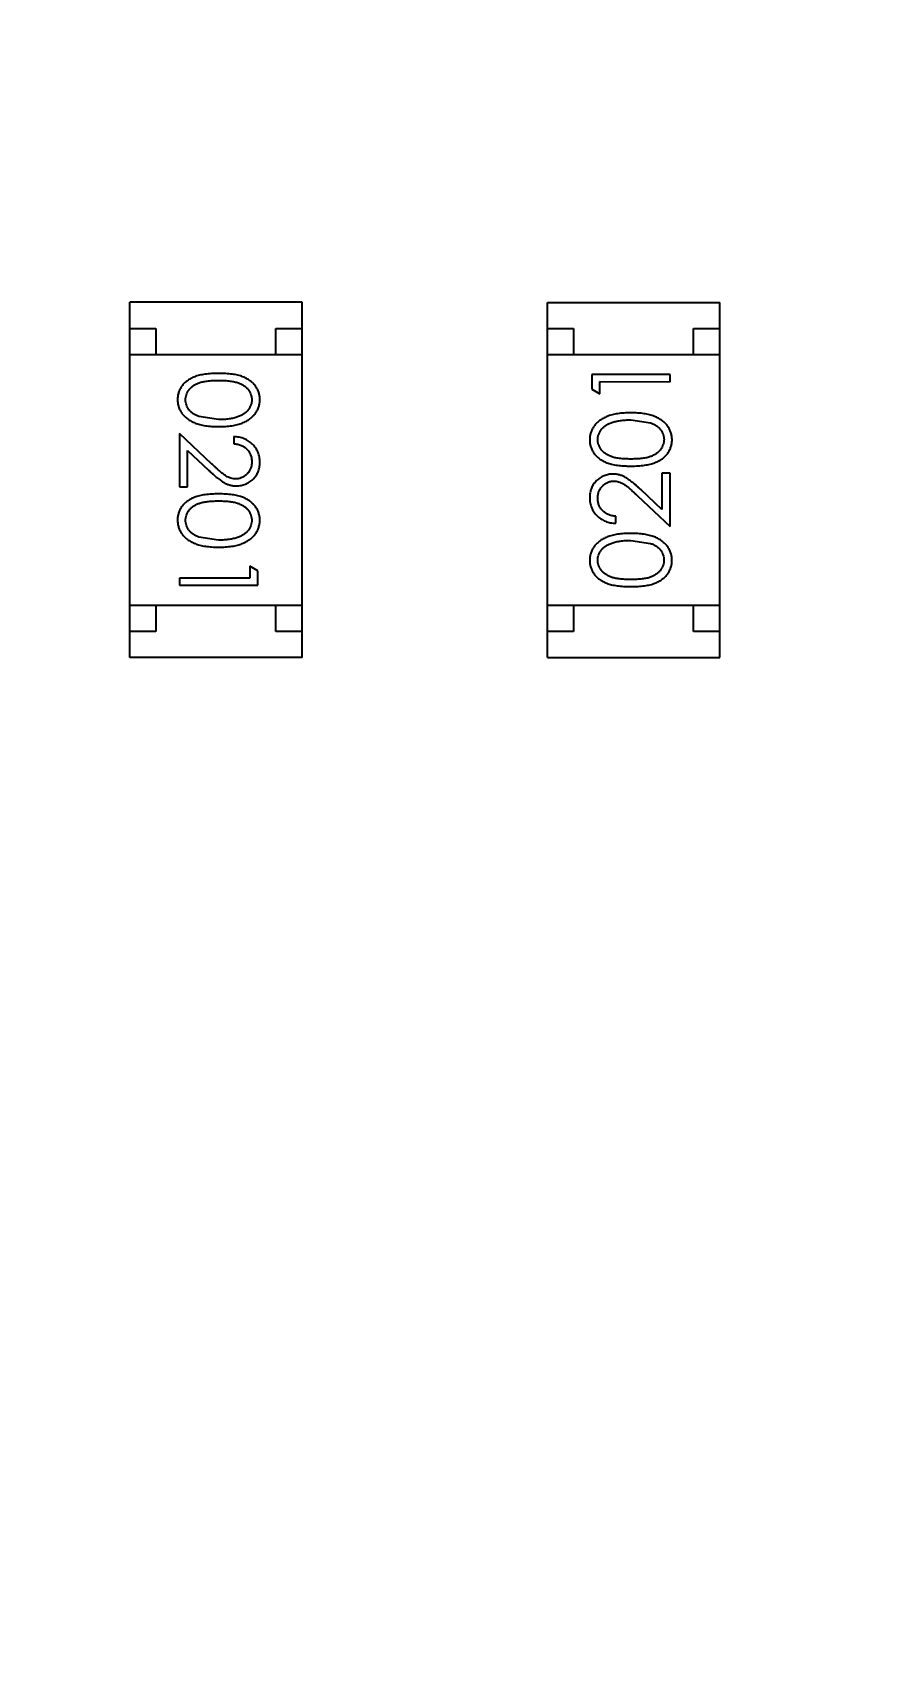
# Model space of a CAD drawing. Header units: millimetres. Extents: x 3 to 124, y -45 to 11.
# Drawn here: x 99.037 to 100.636, y -33.721 to -30.597 of the extents above; entities that cross this region are included whole.
import ezdxf

# ---------------------------------------------------------------- set-up
doc = ezdxf.new("R2010")
doc.units = ezdxf.units.MM
doc.header["$LTSCALE"] = 1.21
doc.header["$MEASUREMENT"] = 0
doc.header["$PDMODE"] = 3
doc.header["$PDSIZE"] = 0.3125
doc.layers.get('0').update_dxf_attribs({"linetype": 'CONTINUOUS'})
doc.layers.get('DEFPOINTS').update_dxf_attribs({"linetype": 'CONTINUOUS'})
doc.layers.add('Dim', color=3, linetype='CONTINUOUS', lineweight=25)
doc.styles.get("Standard").update_dxf_attribs({"font": 'txt', "width": 0.8})
doc.dimstyles.get("Standard").update_dxf_attribs({"dimtxt": 0.15625, "dimasz": 0.1875, "dimexe": 0.125, "dimexo": 0.0625, "dimgap": 0.09, "dimtad": 0, "dimtih": 1, "dimtoh": 1, "dimzin": 4, "dimdsep": 46, "dimtxsty": 'STANDARD', "dimblk": '_FILLED', "dimblk1": '_FILLED', "dimblk2": '_FILLED', "dimcen": 0.09, "dimazin": 1, "dimtp": 0.01, "dimtm": 0.01, "dimtfac": 1, "dimtofl": 0, "dimtmove": 0, "dimatfit": 3, "dimldrblk": '_FILLED', "dimfxl": 1, "dimtolj": 1, "dimtzin": 4, "dimarcsym": 0})

# ---------------------------------------------------------------- blocks, each defined once
blk = doc.blocks.new('_FILLED')
at = {"color": 0, "linetype": 'ByBlock'}
blk.add_solid([(0, 0), (-1, 0.1667), (-1, -0.1667)], dxfattribs=at)
blk = doc.blocks.new('*D28')
at = {"color": 0, "linetype": 'ByBlock', "lineweight": -2}
for p, q in [((96.0488, -29.254), (96.0488, -44.2815)), ((113.8288, -29.2572), (113.8288, -44.2815)), ((96.0488, -44.219), (103.4272, -44.219)), ((113.8288, -44.219), (106.4505, -44.219))]:
    blk.add_line(p, q, dxfattribs=at)
at = {"layer": 'DEFPOINTS', "color": 0, "linetype": 'ByBlock'}
for p in [(96.0488, -29.2228), (113.8288, -29.226)]:
    blk.add_point(p, dxfattribs=at)
at = {"color": 0, "linetype": 'ByBlock', "lineweight": -2, "rotation": 180}
blk.add_blockref('_FILLED', (96.0488, -44.219), dxfattribs=at)
at = {"color": 0, "linetype": 'ByBlock', "lineweight": -2}
blk.add_blockref('_FILLED', (113.8288, -44.219), dxfattribs=at)
at = {"color": 0, "linetype": 'ByBlock', "lineweight": -2, "insert": (104.9388, -44.219), "char_height": 1, "attachment_point": 5}
blk.add_mtext('\\A1;17.78', dxfattribs=at)

msp = doc.modelspace()

# ---------------------------------------------------------------- linework, layer by layer
at = {"color": 6, "linetype": 'Continuous'}
for p, q in [((99.2233, -31.7933), (99.2234, -31.1133)), ((99.5534, -31.1133), (99.2234, -31.1133)), ((99.5533, -31.7933), (99.5534, -31.1133)), ((100.0234, -31.7936), (100.0236, -31.1136)), ((100.0236, -31.1136), (100.3536, -31.1136)), ((100.3534, -31.7936), (100.3536, -31.1136)), ((99.2234, -31.1633), (99.2734, -31.1633)), ((99.2734, -31.1633), (99.2734, -31.2133)), ((99.5034, -31.1633), (99.5534, -31.1633)), ((99.5034, -31.2133), (99.5034, -31.1633)), ((100.0235, -31.1636), (100.0735, -31.1636)), ((100.0735, -31.1636), (100.0735, -31.2136)), ((100.3035, -31.1636), (100.3535, -31.1636)), ((100.3035, -31.2136), (100.3035, -31.1636)), ((99.2234, -31.2133), (99.5534, -31.2133)), ((100.3535, -31.2136), (100.0235, -31.2136)), ((100.1083, -31.2518), (100.1082, -31.2795)), ((100.2583, -31.2518), (100.1083, -31.2518)), ((100.1236, -31.2652), (100.2582, -31.2653)), ((100.1236, -31.2883), (100.1236, -31.2652)), ((100.2582, -31.2653), (100.2583, -31.2518)), ((100.1082, -31.2795), (100.1236, -31.2883)), ((99.3936, -31.3378), (99.3559, -31.3321)), ((99.3807, -31.4229), (99.3186, -31.3647)), ((99.3186, -31.3647), (99.3186, -31.4666)), ((100.1832, -31.3383), (100.2209, -31.344)), ((99.334, -31.3968), (99.3741, -31.4344)), ((99.334, -31.4666), (99.334, -31.3968)), ((99.4225, -31.3705), (99.4225, -31.384)), ((100.2582, -31.4403), (100.2428, -31.4403)), ((100.2428, -31.4403), (100.2428, -31.5101)), ((100.2582, -31.5422), (100.2582, -31.4403)), ((99.3186, -31.4666), (99.334, -31.4666)), ((100.1961, -31.484), (100.2582, -31.5422)), ((100.2428, -31.5101), (100.2028, -31.4725)), ((100.1544, -31.5364), (100.1544, -31.5229)), ((99.3936, -31.5686), (99.3559, -31.5629)), ((100.1832, -31.5691), (100.2209, -31.5748)), ((99.4532, -31.6417), (99.3186, -31.6416)), ((99.3186, -31.6416), (99.3186, -31.6551)), ((99.4686, -31.6274), (99.4532, -31.6186)), ((99.4532, -31.6186), (99.4532, -31.6417)), ((99.4686, -31.6551), (99.4686, -31.6274)), ((99.3186, -31.6551), (99.4686, -31.6551)), ((99.2233, -31.6933), (99.5533, -31.6933)), ((99.2733, -31.6933), (99.2733, -31.7433)), ((99.5033, -31.7433), (99.5033, -31.6933)), ((100.3535, -31.6936), (100.0235, -31.6936)), ((100.0735, -31.6936), (100.0734, -31.7436)), ((100.3034, -31.7436), (100.3035, -31.6936)), ((99.2733, -31.7433), (99.2233, -31.7433)), ((99.5533, -31.7433), (99.5033, -31.7433)), ((100.0734, -31.7436), (100.0234, -31.7436)), ((100.3534, -31.7436), (100.3034, -31.7436)), ((99.5533, -31.7933), (99.2233, -31.7933)), ((100.0234, -31.7936), (100.3534, -31.7936))]:
    msp.add_line(p, q, dxfattribs=at)
for points, knots in [([(99.3936, -31.2493), (99.3912, -31.2494), (99.3866, -31.2494), (99.3798, -31.2497), (99.3735, -31.2502), (99.3675, -31.2509), (99.362, -31.2518), (99.3568, -31.2529), (99.3521, -31.2542), (99.3478, -31.2557), (99.3438, -31.2574), (99.3401, -31.2592), (99.3366, -31.2613), (99.3334, -31.2634), (99.3304, -31.2657), (99.3277, -31.2682), (99.3252, -31.2709), (99.323, -31.2737), (99.3211, -31.2766), (99.3194, -31.2796), (99.318, -31.2827), (99.3168, -31.2859), (99.3159, -31.2892), (99.3153, -31.2925), (99.3149, -31.296), (99.3148, -31.2983), (99.3148, -31.2995)], [0, 0, 0, 0, 0.068113, 0.132564, 0.193427, 0.250218, 0.303569, 0.353576, 0.400235, 0.443586, 0.484619, 0.524292, 0.56238, 0.599049, 0.63494, 0.669782, 0.704009, 0.737842, 0.771098, 0.803896, 0.836415, 0.868639, 0.900715, 0.933378, 0.966213, 1, 1, 1, 1]), ([(99.3302, -31.2999), (99.3303, -31.2983), (99.3304, -31.295), (99.3317, -31.2901), (99.3338, -31.2854), (99.3362, -31.2816), (99.3385, -31.2788), (99.3404, -31.2767), (99.3426, -31.2748), (99.3449, -31.273), (99.3474, -31.2714), (99.3501, -31.2699), (99.353, -31.2686), (99.3561, -31.2673), (99.3595, -31.2662), (99.3633, -31.2653), (99.3674, -31.2646), (99.3719, -31.2639), (99.3768, -31.2634), (99.3821, -31.2631), (99.3878, -31.2628), (99.3917, -31.2628), (99.3937, -31.2628)], [0, 0, 0, 0, 0.060034, 0.120278, 0.182348, 0.247919, 0.281641, 0.315701, 0.350322, 0.385703, 0.421819, 0.459196, 0.497866, 0.538301, 0.58121, 0.628183, 0.679403, 0.734699, 0.794074, 0.858416, 0.927049, 1, 1, 1, 1]), ([(99.4725, -31.2995), (99.4725, -31.2983), (99.4724, -31.296), (99.472, -31.2925), (99.4714, -31.2892), (99.4704, -31.2859), (99.4693, -31.2827), (99.4678, -31.2795), (99.4661, -31.2765), (99.4641, -31.2736), (99.4619, -31.2708), (99.4595, -31.2681), (99.4568, -31.2656), (99.4538, -31.2633), (99.4506, -31.2611), (99.4472, -31.2591), (99.4435, -31.2573), (99.4395, -31.2556), (99.4352, -31.2541), (99.4305, -31.2529), (99.4254, -31.2517), (99.4198, -31.2509), (99.4139, -31.2502), (99.4075, -31.2497), (99.4007, -31.2494), (99.396, -31.2494), (99.3936, -31.2493)], [0, 0, 0, 0, 0.033742, 0.066533, 0.099153, 0.13154, 0.164087, 0.196563, 0.229707, 0.263315, 0.297504, 0.331686, 0.366482, 0.4021, 0.438958, 0.476748, 0.515985, 0.556589, 0.599519, 0.645765, 0.695487, 0.748721, 0.805687, 0.866754, 0.931405, 1, 1, 1, 1]), ([(99.3937, -31.2628), (99.3957, -31.2628), (99.3996, -31.2628), (99.4052, -31.2631), (99.4105, -31.2634), (99.4154, -31.264), (99.42, -31.2645), (99.4241, -31.2654), (99.4278, -31.2663), (99.4313, -31.2674), (99.4344, -31.2686), (99.4373, -31.27), (99.44, -31.2715), (99.4425, -31.2731), (99.4448, -31.2749), (99.4469, -31.2767), (99.4489, -31.2788), (99.4511, -31.2816), (99.4535, -31.2854), (99.4556, -31.2901), (99.4569, -31.295), (99.457, -31.2983), (99.4571, -31.3)], [0, 0, 0, 0, 0.073302, 0.142286, 0.206253, 0.266017, 0.321612, 0.372532, 0.419497, 0.462398, 0.502825, 0.541489, 0.579034, 0.615143, 0.650298, 0.684912, 0.718701, 0.752189, 0.817245, 0.879117, 0.939613, 1, 1, 1, 1]), ([(99.3148, -31.2995), (99.3148, -31.3007), (99.3149, -31.303), (99.3153, -31.3066), (99.316, -31.31), (99.3169, -31.3133), (99.3181, -31.3166), (99.3195, -31.3198), (99.3213, -31.3229), (99.3233, -31.3259), (99.3255, -31.3288), (99.3281, -31.3315), (99.3308, -31.3341), (99.3339, -31.3365), (99.3372, -31.3388), (99.3408, -31.3409), (99.3446, -31.3428), (99.3486, -31.3446), (99.353, -31.3462), (99.3578, -31.3475), (99.3628, -31.3487), (99.3683, -31.3496), (99.3741, -31.3503), (99.3803, -31.3509), (99.3868, -31.3512), (99.3913, -31.3512), (99.3936, -31.3513)], [0, 0, 0, 0, 0.033824, 0.067298, 0.10028, 0.133019, 0.165736, 0.198792, 0.232372, 0.266409, 0.301016, 0.336196, 0.371972, 0.408574, 0.446394, 0.485225, 0.525372, 0.567224, 0.611081, 0.65775, 0.70702, 0.759235, 0.814484, 0.873227, 0.934937, 1, 1, 1, 1]), ([(99.3559, -31.3321), (99.3549, -31.3317), (99.3528, -31.331), (99.3499, -31.3296), (99.3472, -31.3282), (99.3447, -31.3266), (99.3424, -31.3248), (99.3402, -31.323), (99.3383, -31.321), (99.3361, -31.3182), (99.3337, -31.3145), (99.3317, -31.3098), (99.3304, -31.3049), (99.3303, -31.3016), (99.3302, -31.2999)], [0, 0, 0, 0, 0.075949, 0.148549, 0.218996, 0.286119, 0.351826, 0.416074, 0.478265, 0.540325, 0.660405, 0.774606, 0.887187, 1, 1, 1, 1]), ([(99.3936, -31.3513), (99.3959, -31.3512), (99.4004, -31.3512), (99.4069, -31.3509), (99.4131, -31.3504), (99.419, -31.3496), (99.4245, -31.3487), (99.4296, -31.3475), (99.4343, -31.3461), (99.4388, -31.3445), (99.4428, -31.3427), (99.4467, -31.3408), (99.4502, -31.3387), (99.4536, -31.3364), (99.4566, -31.334), (99.4594, -31.3314), (99.4619, -31.3287), (99.4641, -31.3258), (99.4661, -31.3229), (99.4678, -31.3198), (99.4693, -31.3166), (99.4704, -31.3133), (99.4714, -31.31), (99.472, -31.3066), (99.4724, -31.3031), (99.4725, -31.3007), (99.4725, -31.2995)], [0, 0, 0, 0, 0.065278, 0.127205, 0.186168, 0.241675, 0.294115, 0.343609, 0.390387, 0.434463, 0.476646, 0.517002, 0.555936, 0.593716, 0.630057, 0.665601, 0.700745, 0.734917, 0.768681, 0.802087, 0.834849, 0.867433, 0.900138, 0.932806, 0.966212, 1, 1, 1, 1]), ([(99.4571, -31.3), (99.457, -31.3016), (99.4569, -31.3049), (99.4556, -31.3097), (99.4535, -31.3144), (99.4511, -31.3181), (99.4488, -31.321), (99.4468, -31.3231), (99.4446, -31.325), (99.4421, -31.3268), (99.4394, -31.3285), (99.4365, -31.3301), (99.4333, -31.3315), (99.4299, -31.3328), (99.4262, -31.334), (99.4223, -31.3351), (99.4181, -31.3359), (99.4137, -31.3366), (99.409, -31.3371), (99.4041, -31.3376), (99.399, -31.3377), (99.3954, -31.3378), (99.3936, -31.3378)], [0, 0, 0, 0, 0.059689, 0.119507, 0.181075, 0.246162, 0.279894, 0.314468, 0.350403, 0.387474, 0.426147, 0.466624, 0.508745, 0.553328, 0.600058, 0.649177, 0.700552, 0.754894, 0.811825, 0.871514, 0.934319, 1, 1, 1, 1]), ([(100.1833, -31.3249), (100.181, -31.3249), (100.1765, -31.325), (100.1699, -31.3252), (100.1637, -31.3258), (100.1579, -31.3265), (100.1524, -31.3275), (100.1473, -31.3286), (100.1425, -31.3301), (100.1381, -31.3316), (100.134, -31.3335), (100.1302, -31.3354), (100.1266, -31.3375), (100.1233, -31.3397), (100.1203, -31.3421), (100.1175, -31.3447), (100.115, -31.3474), (100.1128, -31.3503), (100.1108, -31.3533), (100.1091, -31.3564), (100.1076, -31.3595), (100.1064, -31.3628), (100.1055, -31.3661), (100.1048, -31.3696), (100.1044, -31.3731), (100.1044, -31.3754), (100.1044, -31.3766)], [0, 0, 0, 0, 0.065278, 0.127205, 0.186168, 0.241675, 0.294115, 0.343609, 0.390387, 0.434463, 0.476646, 0.517002, 0.555936, 0.593716, 0.630057, 0.665601, 0.700745, 0.734917, 0.768681, 0.802087, 0.834849, 0.867433, 0.900138, 0.932806, 0.966212, 1, 1, 1, 1]), ([(100.2621, -31.3767), (100.2621, -31.3755), (100.262, -31.3731), (100.2616, -31.3696), (100.2609, -31.3661), (100.26, -31.3628), (100.2588, -31.3595), (100.2573, -31.3563), (100.2556, -31.3532), (100.2536, -31.3502), (100.2514, -31.3473), (100.2488, -31.3446), (100.2461, -31.342), (100.243, -31.3396), (100.2397, -31.3374), (100.2361, -31.3353), (100.2323, -31.3334), (100.2283, -31.3316), (100.2239, -31.33), (100.2191, -31.3286), (100.214, -31.3275), (100.2086, -31.3265), (100.2028, -31.3258), (100.1966, -31.3252), (100.1901, -31.325), (100.1856, -31.3249), (100.1833, -31.3249)], [0, 0, 0, 0, 0.033824, 0.067298, 0.10028, 0.133019, 0.165736, 0.198792, 0.232372, 0.266409, 0.301016, 0.336196, 0.371972, 0.408574, 0.446394, 0.485225, 0.525372, 0.567224, 0.611081, 0.65775, 0.70702, 0.759235, 0.814484, 0.873227, 0.934937, 1, 1, 1, 1]), ([(100.1198, -31.3762), (100.1199, -31.3745), (100.12, -31.3713), (100.1213, -31.3664), (100.1234, -31.3617), (100.1258, -31.358), (100.128, -31.3551), (100.1301, -31.3531), (100.1323, -31.3511), (100.1348, -31.3493), (100.1375, -31.3476), (100.1404, -31.3461), (100.1436, -31.3446), (100.147, -31.3433), (100.1507, -31.3422), (100.1546, -31.3411), (100.1588, -31.3403), (100.1632, -31.3395), (100.1678, -31.339), (100.1727, -31.3386), (100.1779, -31.3384), (100.1814, -31.3384), (100.1832, -31.3383)], [0, 0, 0, 0, 0.059689, 0.119507, 0.181075, 0.246162, 0.279894, 0.314468, 0.350403, 0.387474, 0.426147, 0.466624, 0.508745, 0.553328, 0.600058, 0.649177, 0.700552, 0.754894, 0.811825, 0.871514, 0.934319, 1, 1, 1, 1]), ([(100.2209, -31.344), (100.222, -31.3444), (100.224, -31.3452), (100.227, -31.3465), (100.2297, -31.348), (100.2322, -31.3496), (100.2345, -31.3513), (100.2367, -31.3532), (100.2386, -31.3552), (100.2408, -31.358), (100.2432, -31.3617), (100.2452, -31.3664), (100.2465, -31.3712), (100.2466, -31.3745), (100.2467, -31.3762)], [0, 0, 0, 0, 0.075949, 0.148549, 0.218996, 0.286119, 0.351826, 0.416074, 0.478265, 0.540325, 0.660405, 0.774606, 0.887187, 1, 1, 1, 1]), ([(99.4725, -31.4194), (99.4724, -31.4178), (99.4724, -31.4145), (99.4717, -31.4096), (99.4706, -31.405), (99.4691, -31.4006), (99.467, -31.3964), (99.4646, -31.3923), (99.4618, -31.3885), (99.4585, -31.385), (99.4549, -31.3817), (99.451, -31.3788), (99.4468, -31.3764), (99.4424, -31.3744), (99.4378, -31.3727), (99.4329, -31.3716), (99.4278, -31.3708), (99.4243, -31.3706), (99.4225, -31.3705)], [0, 0, 0, 0, 0.06445, 0.126725, 0.187421, 0.247417, 0.306749, 0.366595, 0.427749, 0.490235, 0.553031, 0.614805, 0.676505, 0.738096, 0.801021, 0.864897, 0.931209, 1, 1, 1, 1]), ([(99.4225, -31.384), (99.4238, -31.3841), (99.4264, -31.3843), (99.4302, -31.3851), (99.4338, -31.386), (99.4371, -31.3873), (99.4402, -31.3888), (99.443, -31.3905), (99.4457, -31.3925), (99.448, -31.3948), (99.4502, -31.3972), (99.452, -31.3999), (99.4536, -31.4026), (99.4549, -31.4056), (99.4559, -31.4087), (99.4566, -31.4119), (99.457, -31.4153), (99.4571, -31.4176), (99.4571, -31.4187)], [0, 0, 0, 0, 0.073648, 0.143686, 0.210962, 0.275557, 0.338064, 0.399311, 0.4594, 0.51934, 0.579024, 0.637809, 0.695959, 0.754122, 0.813113, 0.873453, 0.935561, 1, 1, 1, 1]), ([(100.1044, -31.3766), (100.1044, -31.3778), (100.1044, -31.3801), (100.1049, -31.3836), (100.1055, -31.387), (100.1065, -31.3903), (100.1076, -31.3935), (100.1091, -31.3966), (100.1108, -31.3996), (100.1127, -31.4026), (100.115, -31.4054), (100.1174, -31.4081), (100.1201, -31.4105), (100.1231, -31.4129), (100.1263, -31.415), (100.1297, -31.417), (100.1334, -31.4189), (100.1374, -31.4205), (100.1417, -31.422), (100.1464, -31.4233), (100.1515, -31.4244), (100.1571, -31.4252), (100.163, -31.4259), (100.1694, -31.4264), (100.1762, -31.4268), (100.1809, -31.4268), (100.1833, -31.4268)], [0, 0, 0, 0, 0.033742, 0.066533, 0.099153, 0.13154, 0.164087, 0.196563, 0.229707, 0.263315, 0.297504, 0.331686, 0.366482, 0.4021, 0.438958, 0.476748, 0.515985, 0.556589, 0.599519, 0.645765, 0.695487, 0.748721, 0.805687, 0.866754, 0.931405, 1, 1, 1, 1]), ([(100.1832, -31.4133), (100.1812, -31.4133), (100.1773, -31.4133), (100.1716, -31.4131), (100.1664, -31.4127), (100.1615, -31.4122), (100.1569, -31.4116), (100.1528, -31.4108), (100.149, -31.4099), (100.1456, -31.4088), (100.1425, -31.4075), (100.1396, -31.4062), (100.1369, -31.4047), (100.1344, -31.403), (100.1321, -31.4013), (100.1299, -31.3994), (100.128, -31.3974), (100.1258, -31.3945), (100.1234, -31.3908), (100.1213, -31.3861), (100.12, -31.3812), (100.1199, -31.3778), (100.1198, -31.3762)], [0, 0, 0, 0, 0.073302, 0.142286, 0.206253, 0.266017, 0.321612, 0.372532, 0.419497, 0.462398, 0.502825, 0.541489, 0.579034, 0.615143, 0.650298, 0.684912, 0.718701, 0.752189, 0.817245, 0.879117, 0.939613, 1, 1, 1, 1]), ([(100.2467, -31.3762), (100.2466, -31.3779), (100.2464, -31.3812), (100.2451, -31.386), (100.2431, -31.3908), (100.2407, -31.3945), (100.2384, -31.3974), (100.2365, -31.3994), (100.2343, -31.4013), (100.232, -31.4031), (100.2295, -31.4047), (100.2268, -31.4062), (100.2239, -31.4076), (100.2208, -31.4088), (100.2174, -31.4099), (100.2136, -31.4108), (100.2094, -31.4116), (100.2049, -31.4123), (100.2, -31.4127), (100.1948, -31.4131), (100.1891, -31.4133), (100.1852, -31.4133), (100.1832, -31.4133)], [0, 0, 0, 0, 0.060034, 0.120278, 0.182348, 0.247919, 0.281641, 0.315701, 0.350322, 0.385703, 0.421819, 0.459196, 0.497866, 0.538301, 0.58121, 0.628183, 0.679403, 0.734699, 0.794074, 0.858416, 0.927049, 1, 1, 1, 1]), ([(100.1833, -31.4268), (100.1857, -31.4268), (100.1903, -31.4268), (100.1971, -31.4265), (100.2034, -31.426), (100.2094, -31.4252), (100.2149, -31.4243), (100.2201, -31.4233), (100.2248, -31.422), (100.2291, -31.4204), (100.2331, -31.4188), (100.2368, -31.4169), (100.2403, -31.4149), (100.2435, -31.4127), (100.2465, -31.4104), (100.2492, -31.4079), (100.2516, -31.4053), (100.2538, -31.4025), (100.2558, -31.3996), (100.2574, -31.3965), (100.2589, -31.3935), (100.26, -31.3903), (100.261, -31.387), (100.2616, -31.3836), (100.262, -31.3802), (100.2621, -31.3778), (100.2621, -31.3767)], [0, 0, 0, 0, 0.068113, 0.132564, 0.193427, 0.250218, 0.303569, 0.353576, 0.400235, 0.443586, 0.484619, 0.524292, 0.56238, 0.599049, 0.63494, 0.669782, 0.704009, 0.737842, 0.771098, 0.803896, 0.836415, 0.868639, 0.900715, 0.933378, 0.966213, 1, 1, 1, 1]), ([(99.4267, -31.4513), (99.425, -31.4512), (99.4218, -31.4511), (99.417, -31.45), (99.4124, -31.4483), (99.4086, -31.4464), (99.4055, -31.4443), (99.4028, -31.4424), (99.3998, -31.4401), (99.3966, -31.4374), (99.393, -31.4343), (99.3892, -31.4309), (99.385, -31.427), (99.3822, -31.4243), (99.3807, -31.4229)], [0, 0, 0, 0, 0.088014, 0.174976, 0.2638, 0.355443, 0.406413, 0.465519, 0.533076, 0.609353, 0.693899, 0.787171, 0.889197, 1, 1, 1, 1]), ([(99.4571, -31.4187), (99.4571, -31.4199), (99.457, -31.4221), (99.4566, -31.4253), (99.4559, -31.4284), (99.4549, -31.4314), (99.4536, -31.4342), (99.4521, -31.4369), (99.4502, -31.4395), (99.4481, -31.4419), (99.4459, -31.4441), (99.4434, -31.446), (99.4409, -31.4476), (99.4383, -31.449), (99.4355, -31.45), (99.4327, -31.4507), (99.4297, -31.4512), (99.4277, -31.4512), (99.4267, -31.4513)], [0, 0, 0, 0, 0.068027, 0.133505, 0.19695, 0.26027, 0.322741, 0.384982, 0.448465, 0.513424, 0.578224, 0.640011, 0.700094, 0.760067, 0.819012, 0.877878, 0.938035, 1, 1, 1, 1]), ([(99.4279, -31.4647), (99.4294, -31.4647), (99.4323, -31.4646), (99.4366, -31.464), (99.4407, -31.463), (99.4448, -31.4617), (99.4486, -31.4599), (99.4523, -31.4577), (99.4559, -31.4552), (99.4592, -31.4523), (99.4624, -31.4491), (99.465, -31.4455), (99.4673, -31.4418), (99.4693, -31.4378), (99.4707, -31.4335), (99.4717, -31.429), (99.4724, -31.4243), (99.4724, -31.4211), (99.4725, -31.4194)], [0, 0, 0, 0, 0.06271, 0.123347, 0.183401, 0.242828, 0.302097, 0.36242, 0.423725, 0.487032, 0.550491, 0.612709, 0.674265, 0.73617, 0.799211, 0.863483, 0.930525, 1, 1, 1, 1]), ([(99.3741, -31.4344), (99.3756, -31.4358), (99.3786, -31.4386), (99.3829, -31.4425), (99.3871, -31.4461), (99.3909, -31.4493), (99.3946, -31.4521), (99.3979, -31.4546), (99.4011, -31.4567), (99.4049, -31.459), (99.4097, -31.4614), (99.4156, -31.4633), (99.4216, -31.4645), (99.4258, -31.4647), (99.4279, -31.4647)], [0, 0, 0, 0, 0.09953, 0.192079, 0.277712, 0.357454, 0.429648, 0.495771, 0.555538, 0.608657, 0.707578, 0.804328, 0.901298, 1, 1, 1, 1]), ([(100.149, -31.4422), (100.1475, -31.4422), (100.1446, -31.4423), (100.1402, -31.4429), (100.1361, -31.4439), (100.1321, -31.4452), (100.1282, -31.447), (100.1245, -31.4492), (100.121, -31.4517), (100.1176, -31.4547), (100.1145, -31.4579), (100.1118, -31.4614), (100.1095, -31.4652), (100.1076, -31.4691), (100.1061, -31.4734), (100.1051, -31.4779), (100.1045, -31.4826), (100.1044, -31.4858), (100.1044, -31.4875)], [0, 0, 0, 0, 0.06271, 0.123347, 0.183401, 0.242828, 0.302097, 0.36242, 0.423725, 0.487032, 0.550491, 0.612709, 0.674265, 0.73617, 0.799211, 0.863483, 0.930525, 1, 1, 1, 1]), ([(100.1197, -31.4882), (100.1198, -31.487), (100.1198, -31.4848), (100.1203, -31.4816), (100.121, -31.4785), (100.122, -31.4755), (100.1232, -31.4727), (100.1248, -31.47), (100.1266, -31.4675), (100.1287, -31.465), (100.131, -31.4628), (100.1334, -31.4609), (100.1359, -31.4593), (100.1386, -31.4579), (100.1413, -31.4569), (100.1442, -31.4562), (100.1471, -31.4557), (100.1491, -31.4557), (100.1502, -31.4556)], [0, 0, 0, 0, 0.068027, 0.133505, 0.19695, 0.26027, 0.322741, 0.384982, 0.448465, 0.513424, 0.578224, 0.640011, 0.700094, 0.760067, 0.819012, 0.877878, 0.938035, 1, 1, 1, 1]), ([(100.2028, -31.4725), (100.2012, -31.4711), (100.1983, -31.4683), (100.1939, -31.4644), (100.1898, -31.4608), (100.1859, -31.4576), (100.1823, -31.4548), (100.1789, -31.4523), (100.1757, -31.4502), (100.1719, -31.4479), (100.1672, -31.4455), (100.1613, -31.4436), (100.1552, -31.4424), (100.1511, -31.4422), (100.149, -31.4422)], [0, 0, 0, 0, 0.09953, 0.192079, 0.277712, 0.357454, 0.429648, 0.495771, 0.555538, 0.608657, 0.707578, 0.804328, 0.901298, 1, 1, 1, 1]), ([(100.1502, -31.4556), (100.1518, -31.4557), (100.155, -31.4558), (100.1598, -31.4569), (100.1645, -31.4586), (100.1683, -31.4605), (100.1714, -31.4626), (100.1741, -31.4645), (100.177, -31.4668), (100.1803, -31.4695), (100.1838, -31.4726), (100.1877, -31.476), (100.1918, -31.4799), (100.1947, -31.4826), (100.1961, -31.484)], [0, 0, 0, 0, 0.088014, 0.174976, 0.2638, 0.355443, 0.406413, 0.465519, 0.533076, 0.609353, 0.693899, 0.787171, 0.889197, 1, 1, 1, 1]), ([(99.3936, -31.4801), (99.3912, -31.4801), (99.3865, -31.4802), (99.3798, -31.4805), (99.3734, -31.481), (99.3675, -31.4817), (99.3619, -31.4826), (99.3568, -31.4836), (99.3521, -31.485), (99.3477, -31.4865), (99.3437, -31.4882), (99.34, -31.49), (99.3365, -31.492), (99.3333, -31.4942), (99.3304, -31.4965), (99.3276, -31.499), (99.3252, -31.5016), (99.323, -31.5044), (99.3211, -31.5074), (99.3194, -31.5104), (99.3179, -31.5135), (99.3168, -31.5167), (99.3159, -31.5199), (99.3152, -31.5233), (99.3148, -31.5267), (99.3148, -31.5291), (99.3148, -31.5303)], [0, 0, 0, 0, 0.068113, 0.132564, 0.193427, 0.250218, 0.303569, 0.353576, 0.400235, 0.443586, 0.484619, 0.524292, 0.56238, 0.599049, 0.63494, 0.669782, 0.704009, 0.737842, 0.771098, 0.803896, 0.836415, 0.868639, 0.900715, 0.933378, 0.966213, 1, 1, 1, 1]), ([(99.4725, -31.5303), (99.4724, -31.5291), (99.4724, -31.5268), (99.472, -31.5233), (99.4713, -31.5199), (99.4704, -31.5167), (99.4692, -31.5134), (99.4678, -31.5103), (99.4661, -31.5073), (99.4641, -31.5043), (99.4619, -31.5015), (99.4594, -31.4988), (99.4567, -31.4964), (99.4538, -31.4941), (99.4505, -31.4919), (99.4471, -31.4899), (99.4434, -31.4881), (99.4394, -31.4864), (99.4351, -31.4849), (99.4304, -31.4836), (99.4253, -31.4825), (99.4198, -31.4817), (99.4138, -31.481), (99.4074, -31.4805), (99.4006, -31.4802), (99.396, -31.4801), (99.3936, -31.4801)], [0, 0, 0, 0, 0.033742, 0.066533, 0.099153, 0.13154, 0.164087, 0.196563, 0.229707, 0.263315, 0.297504, 0.331686, 0.366482, 0.4021, 0.438958, 0.476748, 0.515985, 0.556589, 0.599519, 0.645765, 0.695487, 0.748721, 0.805687, 0.866754, 0.931405, 1, 1, 1, 1]), ([(100.1044, -31.4875), (100.1044, -31.4892), (100.1045, -31.4924), (100.1051, -31.4973), (100.1063, -31.5019), (100.1078, -31.5063), (100.1098, -31.5105), (100.1122, -31.5146), (100.1151, -31.5184), (100.1184, -31.5219), (100.122, -31.5252), (100.1259, -31.5281), (100.13, -31.5305), (100.1344, -31.5325), (100.1391, -31.5342), (100.1439, -31.5353), (100.1491, -31.5361), (100.1526, -31.5363), (100.1544, -31.5364)], [0, 0, 0, 0, 0.06445, 0.126725, 0.187421, 0.247417, 0.306749, 0.366595, 0.427749, 0.490235, 0.553031, 0.614805, 0.676505, 0.738096, 0.801021, 0.864897, 0.931209, 1, 1, 1, 1]), ([(100.1544, -31.5229), (100.153, -31.5228), (100.1504, -31.5226), (100.1466, -31.5218), (100.1431, -31.5209), (100.1398, -31.5196), (100.1367, -31.5181), (100.1338, -31.5164), (100.1312, -31.5144), (100.1288, -31.5121), (100.1267, -31.5097), (100.1248, -31.5071), (100.1232, -31.5043), (100.122, -31.5013), (100.121, -31.4983), (100.1203, -31.495), (100.1198, -31.4916), (100.1198, -31.4893), (100.1197, -31.4882)], [0, 0, 0, 0, 0.073648, 0.143686, 0.210962, 0.275557, 0.338064, 0.399311, 0.4594, 0.51934, 0.579024, 0.637809, 0.695959, 0.754122, 0.813113, 0.873453, 0.935561, 1, 1, 1, 1]), ([(99.3301, -31.5307), (99.3302, -31.5291), (99.3304, -31.5257), (99.3317, -31.5209), (99.3338, -31.5161), (99.3362, -31.5124), (99.3385, -31.5095), (99.3404, -31.5075), (99.3425, -31.5056), (99.3448, -31.5038), (99.3473, -31.5022), (99.3501, -31.5007), (99.353, -31.4993), (99.3561, -31.4981), (99.3595, -31.497), (99.3633, -31.4961), (99.3674, -31.4953), (99.3719, -31.4947), (99.3768, -31.4942), (99.3821, -31.4938), (99.3877, -31.4936), (99.3916, -31.4936), (99.3936, -31.4936)], [0, 0, 0, 0, 0.060034, 0.120278, 0.182348, 0.247919, 0.281641, 0.315701, 0.350322, 0.385703, 0.421819, 0.459196, 0.497866, 0.538301, 0.58121, 0.628183, 0.679403, 0.734699, 0.794074, 0.858416, 0.927049, 1, 1, 1, 1]), ([(99.3936, -31.4936), (99.3956, -31.4936), (99.3995, -31.4936), (99.4052, -31.4939), (99.4105, -31.4942), (99.4154, -31.4947), (99.4199, -31.4953), (99.424, -31.4961), (99.4278, -31.4971), (99.4312, -31.4981), (99.4343, -31.4994), (99.4372, -31.5007), (99.4399, -31.5022), (99.4424, -31.5039), (99.4448, -31.5056), (99.4469, -31.5075), (99.4488, -31.5095), (99.4511, -31.5124), (99.4534, -31.5161), (99.4556, -31.5208), (99.4568, -31.5257), (99.457, -31.5291), (99.4571, -31.5307)], [0, 0, 0, 0, 0.073302, 0.142286, 0.206253, 0.266017, 0.321612, 0.372532, 0.419497, 0.462398, 0.502825, 0.541489, 0.579034, 0.615143, 0.650298, 0.684912, 0.718701, 0.752189, 0.817245, 0.879117, 0.939613, 1, 1, 1, 1]), ([(99.3148, -31.5303), (99.3148, -31.5314), (99.3148, -31.5338), (99.3153, -31.5373), (99.3159, -31.5408), (99.3168, -31.5441), (99.3181, -31.5474), (99.3195, -31.5506), (99.3213, -31.5537), (99.3232, -31.5567), (99.3255, -31.5596), (99.328, -31.5623), (99.3308, -31.5649), (99.3338, -31.5673), (99.3371, -31.5696), (99.3407, -31.5716), (99.3445, -31.5736), (99.3486, -31.5753), (99.353, -31.577), (99.3577, -31.5783), (99.3628, -31.5795), (99.3682, -31.5804), (99.3741, -31.5811), (99.3802, -31.5817), (99.3868, -31.582), (99.3912, -31.582), (99.3935, -31.582)], [0, 0, 0, 0, 0.033824, 0.067298, 0.10028, 0.133019, 0.165736, 0.198792, 0.232372, 0.266409, 0.301016, 0.336196, 0.371972, 0.408574, 0.446394, 0.485225, 0.525372, 0.567224, 0.611081, 0.65775, 0.70702, 0.759235, 0.814484, 0.873227, 0.934937, 1, 1, 1, 1]), ([(99.3559, -31.5629), (99.3548, -31.5625), (99.3528, -31.5617), (99.3499, -31.5604), (99.3471, -31.5589), (99.3446, -31.5573), (99.3423, -31.5556), (99.3402, -31.5537), (99.3383, -31.5517), (99.336, -31.5489), (99.3337, -31.5452), (99.3317, -31.5405), (99.3304, -31.5357), (99.3302, -31.5324), (99.3301, -31.5307)], [0, 0, 0, 0, 0.075949, 0.148549, 0.218996, 0.286119, 0.351826, 0.416074, 0.478265, 0.540325, 0.660405, 0.774606, 0.887187, 1, 1, 1, 1]), ([(99.3935, -31.582), (99.3958, -31.582), (99.4003, -31.582), (99.4069, -31.5817), (99.4131, -31.5811), (99.419, -31.5804), (99.4244, -31.5794), (99.4296, -31.5783), (99.4343, -31.5769), (99.4387, -31.5753), (99.4428, -31.5734), (99.4466, -31.5715), (99.4502, -31.5694), (99.4535, -31.5672), (99.4565, -31.5648), (99.4593, -31.5622), (99.4618, -31.5595), (99.4641, -31.5566), (99.4661, -31.5536), (99.4678, -31.5505), (99.4692, -31.5474), (99.4704, -31.5441), (99.4713, -31.5408), (99.472, -31.5374), (99.4724, -31.5338), (99.4724, -31.5315), (99.4725, -31.5303)], [0, 0, 0, 0, 0.065278, 0.127205, 0.186168, 0.241675, 0.294115, 0.343609, 0.390387, 0.434463, 0.476646, 0.517002, 0.555936, 0.593716, 0.630057, 0.665601, 0.700745, 0.734917, 0.768681, 0.802087, 0.834849, 0.867433, 0.900138, 0.932806, 0.966212, 1, 1, 1, 1]), ([(99.4571, -31.5307), (99.457, -31.5324), (99.4568, -31.5356), (99.4556, -31.5405), (99.4534, -31.5452), (99.4511, -31.5489), (99.4488, -31.5518), (99.4468, -31.5538), (99.4446, -31.5558), (99.4421, -31.5576), (99.4394, -31.5593), (99.4364, -31.5608), (99.4332, -31.5623), (99.4298, -31.5636), (99.4261, -31.5647), (99.4223, -31.5658), (99.4181, -31.5666), (99.4137, -31.5674), (99.409, -31.5679), (99.4041, -31.5683), (99.3989, -31.5685), (99.3954, -31.5686), (99.3936, -31.5686)], [0, 0, 0, 0, 0.059689, 0.119507, 0.181075, 0.246162, 0.279894, 0.314468, 0.350403, 0.387474, 0.426147, 0.466624, 0.508745, 0.553328, 0.600058, 0.649177, 0.700552, 0.754894, 0.811825, 0.871514, 0.934319, 1, 1, 1, 1]), ([(100.1833, -31.5556), (100.181, -31.5557), (100.1765, -31.5557), (100.1699, -31.556), (100.1637, -31.5565), (100.1578, -31.5573), (100.1524, -31.5582), (100.1472, -31.5594), (100.1425, -31.5608), (100.1381, -31.5624), (100.134, -31.5642), (100.1301, -31.5661), (100.1266, -31.5683), (100.1233, -31.5705), (100.1203, -31.5729), (100.1175, -31.5755), (100.115, -31.5782), (100.1127, -31.5811), (100.1107, -31.584), (100.109, -31.5871), (100.1076, -31.5903), (100.1064, -31.5936), (100.1055, -31.5969), (100.1048, -31.6003), (100.1044, -31.6038), (100.1044, -31.6062), (100.1043, -31.6074)], [0, 0, 0, 0, 0.065278, 0.127205, 0.186168, 0.241675, 0.294115, 0.343609, 0.390387, 0.434463, 0.476646, 0.517002, 0.555936, 0.593716, 0.630057, 0.665601, 0.700745, 0.734917, 0.768681, 0.802087, 0.834849, 0.867433, 0.900138, 0.932806, 0.966212, 1, 1, 1, 1]), ([(100.1197, -31.607), (100.1198, -31.6053), (100.12, -31.602), (100.1212, -31.5972), (100.1234, -31.5925), (100.1257, -31.5888), (100.128, -31.5859), (100.13, -31.5839), (100.1322, -31.5819), (100.1347, -31.5801), (100.1374, -31.5784), (100.1404, -31.5769), (100.1435, -31.5754), (100.147, -31.5741), (100.1506, -31.5729), (100.1545, -31.5719), (100.1587, -31.5711), (100.1631, -31.5703), (100.1678, -31.5698), (100.1727, -31.5693), (100.1779, -31.5692), (100.1814, -31.5691), (100.1832, -31.5691)], [0, 0, 0, 0, 0.059689, 0.119507, 0.181075, 0.246162, 0.279894, 0.314468, 0.350403, 0.387474, 0.426147, 0.466624, 0.508745, 0.553328, 0.600058, 0.649177, 0.700552, 0.754894, 0.811825, 0.871514, 0.934319, 1, 1, 1, 1]), ([(100.262, -31.6074), (100.262, -31.6062), (100.262, -31.6039), (100.2615, -31.6003), (100.2609, -31.5969), (100.26, -31.5936), (100.2587, -31.5903), (100.2573, -31.5871), (100.2555, -31.584), (100.2536, -31.581), (100.2513, -31.5781), (100.2488, -31.5754), (100.246, -31.5728), (100.243, -31.5704), (100.2397, -31.5681), (100.2361, -31.5661), (100.2323, -31.5641), (100.2282, -31.5623), (100.2238, -31.5607), (100.2191, -31.5594), (100.214, -31.5582), (100.2085, -31.5573), (100.2027, -31.5566), (100.1966, -31.556), (100.19, -31.5557), (100.1856, -31.5557), (100.1833, -31.5556)], [0, 0, 0, 0, 0.033824, 0.067298, 0.10028, 0.133019, 0.165736, 0.198792, 0.232372, 0.266409, 0.301016, 0.336196, 0.371972, 0.408574, 0.446394, 0.485225, 0.525372, 0.567224, 0.611081, 0.65775, 0.70702, 0.759235, 0.814484, 0.873227, 0.934937, 1, 1, 1, 1]), ([(100.2209, -31.5748), (100.222, -31.5752), (100.224, -31.5759), (100.2269, -31.5773), (100.2297, -31.5787), (100.2322, -31.5803), (100.2345, -31.5821), (100.2366, -31.5839), (100.2385, -31.5859), (100.2408, -31.5888), (100.2431, -31.5924), (100.2451, -31.5971), (100.2464, -31.602), (100.2466, -31.6053), (100.2466, -31.607)], [0, 0, 0, 0, 0.075949, 0.148549, 0.218996, 0.286119, 0.351826, 0.416074, 0.478265, 0.540325, 0.660405, 0.774606, 0.887187, 1, 1, 1, 1]), ([(100.1043, -31.6074), (100.1044, -31.6086), (100.1044, -31.6109), (100.1048, -31.6144), (100.1055, -31.6177), (100.1064, -31.621), (100.1076, -31.6242), (100.109, -31.6274), (100.1107, -31.6304), (100.1127, -31.6334), (100.1149, -31.6362), (100.1173, -31.6388), (100.1201, -31.6413), (100.123, -31.6436), (100.1262, -31.6458), (100.1297, -31.6478), (100.1334, -31.6496), (100.1374, -31.6513), (100.1417, -31.6528), (100.1464, -31.6541), (100.1515, -31.6552), (100.157, -31.656), (100.163, -31.6567), (100.1694, -31.6572), (100.1762, -31.6575), (100.1808, -31.6576), (100.1832, -31.6576)], [0, 0, 0, 0, 0.033742, 0.066533, 0.099153, 0.13154, 0.164087, 0.196563, 0.229707, 0.263315, 0.297504, 0.331686, 0.366482, 0.4021, 0.438958, 0.476748, 0.515985, 0.556589, 0.599519, 0.645765, 0.695487, 0.748721, 0.805687, 0.866754, 0.931405, 1, 1, 1, 1]), ([(100.1832, -31.6441), (100.1812, -31.6441), (100.1773, -31.6441), (100.1716, -31.6438), (100.1663, -31.6435), (100.1614, -31.643), (100.1569, -31.6424), (100.1528, -31.6415), (100.149, -31.6406), (100.1456, -31.6395), (100.1425, -31.6383), (100.1396, -31.6369), (100.1369, -31.6354), (100.1344, -31.6338), (100.132, -31.6321), (100.1299, -31.6302), (100.128, -31.6281), (100.1257, -31.6253), (100.1234, -31.6215), (100.1212, -31.6168), (100.12, -31.6119), (100.1198, -31.6086), (100.1197, -31.607)], [0, 0, 0, 0, 0.073302, 0.142286, 0.206253, 0.266017, 0.321612, 0.372532, 0.419497, 0.462398, 0.502825, 0.541489, 0.579034, 0.615143, 0.650298, 0.684912, 0.718701, 0.752189, 0.817245, 0.879117, 0.939613, 1, 1, 1, 1]), ([(100.2466, -31.607), (100.2466, -31.6086), (100.2464, -31.6119), (100.2451, -31.6168), (100.243, -31.6215), (100.2406, -31.6253), (100.2383, -31.6282), (100.2364, -31.6302), (100.2343, -31.6321), (100.232, -31.6339), (100.2294, -31.6355), (100.2267, -31.637), (100.2238, -31.6383), (100.2207, -31.6396), (100.2173, -31.6407), (100.2135, -31.6416), (100.2094, -31.6423), (100.2049, -31.643), (100.2, -31.6435), (100.1947, -31.6438), (100.1891, -31.6441), (100.1852, -31.6441), (100.1832, -31.6441)], [0, 0, 0, 0, 0.060034, 0.120278, 0.182348, 0.247919, 0.281641, 0.315701, 0.350322, 0.385703, 0.421819, 0.459196, 0.497866, 0.538301, 0.58121, 0.628183, 0.679403, 0.734699, 0.794074, 0.858416, 0.927049, 1, 1, 1, 1]), ([(100.1832, -31.6576), (100.1856, -31.6576), (100.1903, -31.6575), (100.197, -31.6572), (100.2034, -31.6567), (100.2093, -31.656), (100.2149, -31.6551), (100.22, -31.6541), (100.2247, -31.6527), (100.2291, -31.6512), (100.2331, -31.6495), (100.2368, -31.6477), (100.2403, -31.6457), (100.2435, -31.6435), (100.2464, -31.6412), (100.2492, -31.6387), (100.2516, -31.636), (100.2538, -31.6333), (100.2557, -31.6303), (100.2574, -31.6273), (100.2589, -31.6242), (100.26, -31.621), (100.2609, -31.6178), (100.2616, -31.6144), (100.262, -31.6109), (100.262, -31.6086), (100.262, -31.6074)], [0, 0, 0, 0, 0.068113, 0.132564, 0.193427, 0.250218, 0.303569, 0.353576, 0.400235, 0.443586, 0.484619, 0.524292, 0.56238, 0.599049, 0.63494, 0.669782, 0.704009, 0.737842, 0.771098, 0.803896, 0.836415, 0.868639, 0.900715, 0.933378, 0.966213, 1, 1, 1, 1])]:
    msp.add_open_spline(points, degree=3, knots=knots, dxfattribs=at)

# ---------------------------------------------------------------- dimensions: what is measured, and where the dimension line sits
at = {"layer": 'Dim'}
dim = msp.add_linear_dim(base=(113.8288, -44.219), p1=(96.0488, -29.2228), p2=(113.8288, -29.226), dimstyle='STANDARD', override={"dimscale": 0.5, "dimtxt": 2, "dimasz": 2, "dimtih": 0, "dimtoh": 0, "dimzin": 0, "dimcen": 0.198, "dimadec": 0, "dimazin": 0, "dimtp": 0, "dimtm": 0, "dimtdec": 4, "dimtzin": 0}, dxfattribs=at)
dim.commit()
dim.dimension.update_dxf_attribs({"geometry": '*D28', "text_midpoint": (104.9388, -44.219)})

doc.saveas('drawing.dxf')
